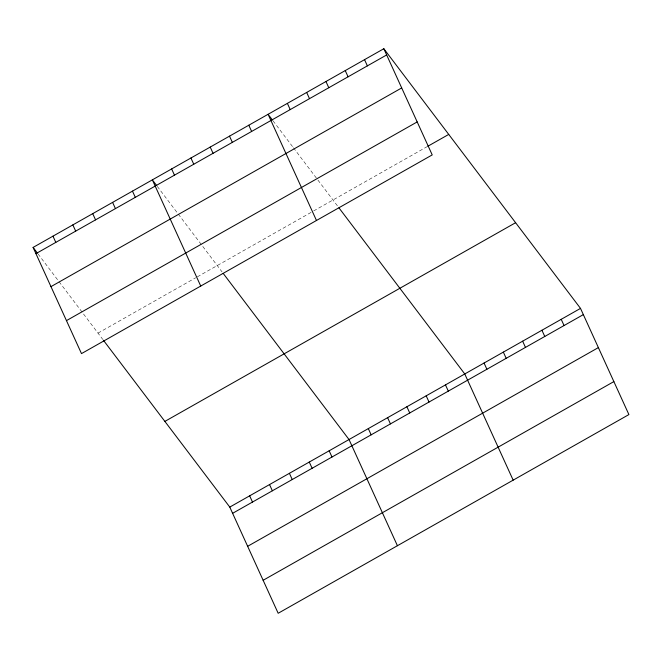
<?xml version="1.0" encoding="UTF-8"?>
<svg xmlns="http://www.w3.org/2000/svg" width="662" height="662" viewBox="0 0 662 662"><rect width="100%" height="100%" fill="white"/><g stroke="black" fill="none" stroke-linecap="round" stroke-linejoin="round"><path stroke-width="0.5" stroke-dasharray="3.31 2.48" d="M98.001 333.11L195.646 277.792M197.375 276.815L311.074 212.403M313.705 210.913L426.808 146.832M273.034 120.823L292.811 146.939M293.432 147.758L338.365 207.082M157.291 186.394L177.689 213.33M178.31 214.14L222.027 271.859M38.048 253.951L58.446 280.878M59.059 281.698L102.784 339.416"/><path stroke-width="0.99" d="M383.828 48.723L432.22 154.908L81.492 353.607L33.1 247.423L383.828 48.723L580.508 308.393L628.9 414.577L278.172 613.277L229.78 507.092L103.38 340.21M35.938 253.645L386.666 54.946M50.966 286.629L401.693 87.938M66.457 320.623L417.184 121.924M427.685 146.335L448.728 134.419M164.879 421.396L515.607 222.705M229.78 507.092L580.508 308.393M232.619 513.315L583.346 314.615M247.654 546.299L598.382 347.6M263.137 580.284L613.864 381.593M272.413 120.012L268.085 114.294L316.477 220.479M338.961 207.868L464.765 373.964L513.158 480.149M156.671 185.575L152.351 179.865L200.735 286.05M223.226 273.439L349.031 439.535L397.423 545.72M33.1 247.423L37.428 253.132M561.219 319.324L564.057 325.547M541.93 330.247L544.768 336.47M522.641 341.178L525.471 347.401M503.352 352.11L506.182 358.332M364.539 59.654L367.377 65.877M484.063 363.033L486.893 369.255M345.25 70.586L348.08 76.809M325.961 81.509L328.791 87.732M445.476 384.895L448.315 391.118M306.663 92.44L309.502 98.663M426.187 395.818L429.026 402.041M287.374 103.371L290.213 109.594M406.898 406.749L409.737 412.972M387.609 417.672L390.448 423.895M248.796 125.226L251.634 131.448M368.32 428.604L371.159 434.826M229.507 136.149L232.345 142.371M210.218 147.08L213.056 153.303M329.155 450.789L331.993 457.012M190.929 158.011L193.759 164.234M309.278 462.051L312.116 468.274M171.64 168.934L174.47 175.157M289.402 473.313L292.24 479.536M269.533 484.567L272.363 490.79M132.474 191.128L135.305 197.35M249.657 495.83L252.495 502.053M112.598 202.382L115.436 208.604M92.721 213.644L95.56 219.867M72.853 224.906L75.683 231.129M52.977 236.16L55.807 242.383"/></g></svg>
